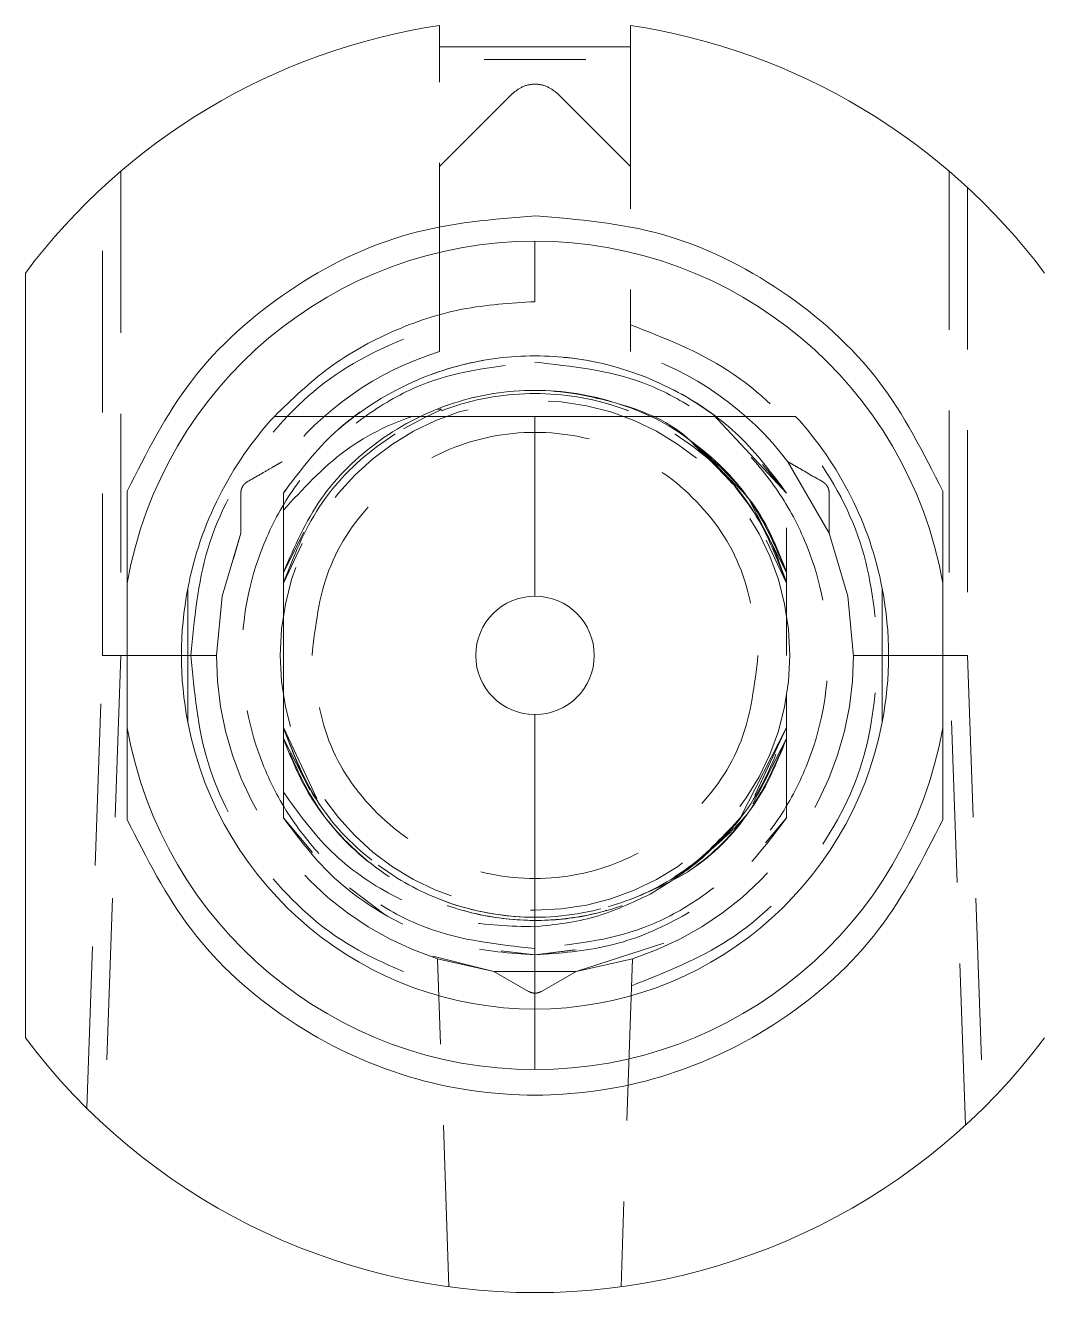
# Model space of a CAD drawing. Header units: millimetres. Extents: x 5 to 589, y 5 to 415.
# Drawn here: x 468.66 to 476.66, y 184.38 to 194.32 of the extents above; entities that cross this region are included whole.
import ezdxf

# ---------------------------------------------------------------- set-up
doc = ezdxf.new("R2010")
doc.units = ezdxf.units.MM
doc.linetypes.add('HIDDEN', pattern=[1.905, 1.27, -0.635])

msp = doc.modelspace()

# ---------------------------------------------------------------- linework, layer by layer
at = {"color": 7, "linetype": 'Continuous', "lineweight": 15}
for p, q in [((471.9069, 194.3223), (471.9069, 194.1539)), ((473.4069, 194.3223), (473.4069, 194.1539)), ((473.4069, 194.1539), (471.9069, 194.1539)), ((472.6569, 192.6289), (472.6569, 192.1539)), ((468.6569, 192.3789), (468.6569, 186.3789)), ((472.6569, 189.8437), (472.6569, 191.2539)), ((472.6569, 186.6039), (472.6569, 188.9141)), ((472.6569, 186.6039), (472.6569, 186.1289))]:
    msp.add_line(p, q, dxfattribs=at)
at = {"color": 7, "linetype": 'HIDDEN', "lineweight": 0}
for p, q in [((471.9069, 191.9726), (471.9069, 194.1539)), ((473.4069, 194.1539), (473.4069, 191.9726)), ((471.9069, 193.2137), (472.4801, 193.787)), ((472.8337, 193.787), (473.4069, 193.2137)), ((469.4069, 193.1786), (469.4069, 190.0292)), ((475.9069, 190.0292), (475.9069, 193.1786)), ((469.2626, 189.3789), (469.2626, 193.0502)), ((476.0513, 193.0502), (476.0513, 189.3789)), ((474.0546, 191.2681), (474.6319, 190.6524)), ((474.6319, 190.6524), (474.4431, 190.8777)), ((474.6424, 190.898), (474.9153, 190.7405)), ((474.9653, 190.3388), (474.6424, 190.898)), ((470.3486, 190.3388), (470.3486, 190.6539)), ((470.6819, 190.6524), (470.6819, 189.6941)), ((474.3379, 190.6015), (474.6319, 190.0298)), ((474.338, 190.6015), (474.6319, 190.0298)), ((470.3486, 190.3388), (470.2905, 190.1366)), ((470.6819, 190.3798), (470.6819, 190.0298)), ((470.6819, 190.0298), (470.6819, 190.3798)), ((470.8438, 190.3446), (470.6819, 190.0298)), ((474.6319, 190.3798), (474.6319, 190.0298)), ((470.6819, 189.9449), (470.8295, 190.2578)), ((470.8295, 190.2578), (470.6819, 189.9449)), ((474.4721, 190.2839), (474.6319, 189.9449)), ((474.6319, 189.9449), (474.4721, 190.2839)), ((474.6319, 190.0298), (474.508, 190.2709)), ((474.6319, 189.6941), (474.6319, 189.9449)), ((470.6819, 189.6941), (470.6819, 189.0637)), ((474.6319, 189.4605), (474.6319, 189.6941)), ((474.6319, 189.3789), (474.6319, 189.647)), ((469.1384, 185.8264), (469.2625, 189.3789)), ((469.4069, 189.3789), (469.2626, 189.3789)), ((469.4069, 189.3789), (469.2782, 185.6932)), ((469.4069, 189.3789), (469.9569, 189.3789)), ((470.1569, 189.3789), (469.9569, 189.3789)), ((475.3569, 189.3789), (475.1569, 189.3789)), ((475.3569, 189.3789), (475.9069, 189.3789)), ((476.0356, 185.6932), (475.9069, 189.3789)), ((475.9069, 189.3789), (476.0513, 189.3789)), ((476.0513, 189.3789), (476.1754, 185.8264)), ((470.6819, 189.0637), (470.6819, 188.3063)), ((474.6319, 188.8129), (474.6319, 189.0637)), ((475.3819, 188.8545), (475.3819, 188.8545)), ((470.6819, 188.728), (470.6819, 188.1054)), ((470.6819, 188.3063), (470.6819, 188.728)), ((470.6819, 188.728), (470.8894, 188.3245)), ((470.9444, 188.2564), (470.682, 188.8129)), ((470.682, 188.8129), (470.9444, 188.2564)), ((470.9444, 188.2564), (470.682, 188.8129)), ((470.682, 188.8129), (470.9444, 188.2564)), ((474.6319, 188.8129), (474.2707, 188.1074)), ((474.6319, 188.728), (474.3676, 188.214)), ((474.3676, 188.214), (474.6319, 188.728)), ((474.6319, 188.728), (474.3676, 188.214)), ((474.6319, 188.8129), (474.381, 188.2808)), ((474.381, 188.2808), (474.6319, 188.8129)), ((474.6319, 188.8129), (474.381, 188.2808)), ((474.381, 188.2808), (474.6319, 188.8129)), ((474.4021, 188.281), (474.6319, 188.728)), ((474.6319, 188.8129), (474.4104, 188.343)), ((474.4104, 188.3431), (474.6319, 188.8129)), ((474.6319, 188.1054), (474.6319, 188.728)), ((474.6319, 188.378), (474.6319, 188.1054)), ((470.6819, 188.1054), (470.9111, 187.8319)), ((474.4665, 187.9079), (474.6319, 188.1054)), ((474.5152, 187.966), (474.6319, 188.1054)), ((471.2003, 187.5544), (471.4819, 187.3437)), ((472.392, 187.0621), (472.6569, 187.0289)), ((472.6569, 187.0289), (472.9806, 187.0695)), ((472.6569, 187.0289), (472.9672, 187.0678)), ((472.9798, 186.8998), (473.6679, 187.12)), ((471.8561, 187.0189), (472.3341, 186.8998)), ((471.9819, 184.4247), (471.892, 186.9988)), ((472.3341, 186.8998), (471.892, 186.9988)), ((473.4218, 186.9988), (472.9798, 186.8998)), ((473.4218, 186.9988), (473.3319, 184.4247)), ((472.6069, 186.7423), (472.3341, 186.8998)), ((472.3341, 186.8998), (472.9798, 186.8998)), ((472.9798, 186.8998), (472.7069, 186.7423))]:
    msp.add_line(p, q, dxfattribs=at)
at = {"color": 7, "linetype": 'HIDDEN', "lineweight": 0, "flags": 128}
for points in [[(471.8808, 191.3081), (471.9094, 191.3119), (471.9184, 191.312), (471.9197, 191.3117), (471.9205, 191.3114), (471.9207, 191.3112), (471.9207, 191.3112), (471.9207, 191.3111), (471.9208, 191.3111), (471.9208, 191.3111), (471.9208, 191.3111), (471.9208, 191.3111), (471.9208, 191.3112), (471.9207, 191.3114), (471.9207, 191.3115), (471.9207, 191.3115), (471.9207, 191.3115), (471.9207, 191.3115), (471.9207, 191.3115), (471.9207, 191.3114), (471.9208, 191.3112), (471.9208, 191.311), (471.9209, 191.3109), (471.9209, 191.3109), (471.9209, 191.3108), (471.9209, 191.3108), (471.9209, 191.3108), (471.9209, 191.3108), (471.9209, 191.3105), (471.9208, 191.3101), (471.9205, 191.3094), (471.9175, 191.3068), (471.788, 191.2426), (471.625, 191.1554)], [(470.6819, 190.6524), (470.6819, 190.6524)], [(470.6819, 190.6524), (470.6819, 190.6524)], [(470.6819, 190.6524), (470.6819, 190.6524)], [(470.6819, 190.6524), (470.6819, 190.6524)], [(470.6819, 190.6524), (470.6819, 190.6524)], [(470.6819, 190.6524), (470.6819, 190.6524)], [(470.6819, 190.6524), (470.6819, 190.6524)], [(470.6819, 190.6524), (470.6819, 190.6524)], [(474.6319, 190.6524), (474.6319, 190.6524)], [(470.1569, 189.3789), (470.2007, 189.8445), (470.3486, 190.3388)], [(474.9653, 190.3388), (475.1132, 189.8445), (475.1569, 189.3704)], [(474.6319, 189.9449), (474.6319, 189.9449)], [(474.6319, 189.9449), (474.6319, 189.9449)], [(474.6319, 189.9449), (474.6319, 189.9449)], [(474.6319, 189.9449), (474.6319, 189.9449)], [(474.6319, 189.9449), (474.6319, 189.9449)], [(470.6819, 189.6941), (470.6819, 189.6941)], [(470.6819, 189.0637), (470.6819, 189.0637)], [(474.6319, 188.8129), (474.6319, 188.8129)], [(474.6319, 188.8129), (474.6319, 188.8129)], [(474.6319, 188.8129), (474.6319, 188.8129)], [(474.6319, 188.8129), (474.6319, 188.8129)], [(474.6319, 188.8129), (474.6319, 188.8129)], [(474.6319, 188.8129), (474.6319, 188.8129)], [(474.6319, 188.8129), (474.6319, 188.8129)], [(474.6319, 188.8129), (474.6319, 188.8129)], [(470.8777, 188.3517), (470.8777, 188.3517)], [(470.6819, 188.1054), (470.6819, 188.1054)], [(470.6819, 188.1054), (470.6819, 188.1054)], [(470.6819, 188.1054), (470.6819, 188.1054)], [(470.6819, 188.1054), (470.6819, 188.1054)], [(470.6819, 188.1054), (470.6819, 188.1054)], [(470.6819, 188.1054), (470.6819, 188.1054)], [(470.6819, 188.1054), (470.6819, 188.1054)], [(474.6319, 188.1054), (474.6319, 188.1054)], [(471.6297, 187.5997), (471.6297, 187.5997)]]:
    msp.add_lwpolyline(points, dxfattribs=at)
at = {"color": 7, "linetype": 'HIDDEN', "lineweight": 0}
msp.add_circle((472.6569, 189.3789), 2, dxfattribs=at)
at = {"color": 7, "linetype": 'Continuous', "lineweight": 15}
for radius, start, end in [(5, 98.62693, 143.1301), (5, 36.8699, 81.37307), (3.25, 90, 169.93673), (3.25, 10.06327, 90), (2.775, 137.49336, 169.10705), (2.775, 10.89324, 42.50663), (2.775, 169.10668, 190.89376), (0.4648, 90, 270), (0.4648, 270, 90), (2.775, 349.10676, 10.89295), (2.775, 190.89295, 270), (2.775, 270, 349.10705), (3.25, 190.06327, 270), (3.25, 270, 349.93673), (5, 216.8699, 323.1301)]:
    msp.add_arc((472.6569, 189.3789), radius, start, end, dxfattribs=at)
at = {"color": 7, "linetype": 'HIDDEN', "lineweight": 0}
for radius, start, end in [(2.5, 107.4576, 142.57976), (2.35, 53.50581, 147.18508), (2.5, 37.42024, 72.5424), (2.5, 180, 252.18431), (2.5, 287.81569, 0)]:
    msp.add_arc((472.6569, 189.3789), radius, start, end, dxfattribs=at)
for points, knots in [([(472.2569, 194.0539), (472.2629, 194.0539), (472.275, 194.0539), (472.3675, 194.0539), (472.4997, 194.0539), (472.6569, 194.0539), (472.8142, 194.0539), (472.9464, 194.0539), (473.0389, 194.0539), (473.0509, 194.0539), (473.0569, 194.0539)], [0, 0, 0, 0, 0.124999, 0.249999, 0.375001, 0.499994, 0.624999, 0.750001, 0.875001, 1, 1, 1, 1]), ([(472.4801, 193.787), (472.506, 193.8075), (472.5576, 193.8485), (472.6569, 193.866), (472.7562, 193.8485), (472.8079, 193.8075), (472.8337, 193.787)], [0, 0, 0, 0, 0.249998, 0.499981, 0.750002, 1, 1, 1, 1]), ([(469.9569, 189.3789), (469.9827, 189.6615), (470.0357, 190.242), (470.4634, 191.028), (471.0997, 191.6572), (471.6426, 191.8694), (471.9069, 191.9726)], [0, 0, 0, 0, 0.243393, 0.499999, 0.756606, 1, 1, 1, 1]), ([(471.9069, 191.9726), (471.9069, 191.9448), (471.9069, 191.8896), (471.9069, 191.8214), (471.9069, 191.7724), (471.9069, 191.7666), (471.9069, 191.7637)], [0, 0, 0, 0, 0.2586123, 0.5136189, 0.7560909, 1, 1, 1, 1]), ([(473.4069, 191.9726), (473.6712, 191.8694), (474.2142, 191.6572), (474.8504, 191.028), (475.2782, 190.242), (475.3311, 189.6615), (475.3569, 189.3789)], [0, 0, 0, 0, 0.2433944, 0.500001, 0.7566079, 1, 1, 1, 1]), ([(473.4069, 191.9726), (473.4069, 191.9449), (473.4069, 191.8898), (473.4069, 191.8216), (473.4069, 191.7724), (473.4069, 191.7666), (473.4069, 191.7637)], [0, 0, 0, 0, 0.258107, 0.512596, 0.755593, 1, 1, 1, 1]), ([(474.6319, 190.6524), (474.5141, 190.809), (474.2785, 191.1222), (473.7918, 191.4629), (473.2436, 191.6802), (472.6569, 191.7533), (472.0702, 191.6802), (471.522, 191.4629), (471.0354, 191.1222), (470.7997, 190.809), (470.6819, 190.6524)], [0, 0, 0, 0, 0.125, 0.249998, 0.374998, 0.5, 0.624999, 0.749999, 0.875, 1, 1, 1, 1]), ([(472.6569, 187.0789), (472.3677, 187.1098), (471.9212, 187.1575), (471.3851, 187.4438), (471.0196, 187.741), (470.7204, 188.107), (470.4431, 188.643), (470.3011, 189.3789), (470.4431, 190.1146), (470.7204, 190.6506), (471.0194, 191.0166), (471.3849, 191.3139), (471.9211, 191.6003), (472.3677, 191.648), (472.6569, 191.6789)], [0, 0, 0, 0, 0.119721, 0.184823, 0.25, 0.315102, 0.380279, 0.5, 0.619722, 0.684824, 0.75, 0.815103, 0.88028, 1, 1, 1, 1]), ([(472.6569, 191.6789), (472.9461, 191.648), (473.3926, 191.6003), (473.9288, 191.314), (474.2942, 191.0168), (474.5934, 190.6508), (474.8707, 190.1148), (475.0127, 189.3789), (474.8708, 188.6431), (474.5935, 188.1071), (474.2945, 187.7412), (473.9289, 187.4439), (473.3928, 187.1575), (472.9461, 187.1098), (472.6569, 187.0789)], [0, 0, 0, 0, 0.119722, 0.1848244, 0.2500007, 0.315103, 0.3802791, 0.5000001, 0.619721, 0.6848235, 0.7499991, 0.8151018, 0.8802779, 1, 1, 1, 1]), ([(473.8951, 191.0445), (473.8886, 191.051), (473.7297, 191.2108), (473.2982, 191.3791), (472.6597, 191.4955), (472.0045, 191.3893), (471.4206, 191.091), (470.942, 190.6295), (470.7686, 190.2297), (470.6819, 190.0298)], [0, 0, 0, 0, 0.006977, 0.172479, 0.337982, 0.503489, 0.668991, 0.834497, 1, 1, 1, 1]), ([(470.6819, 190.0298), (470.7686, 190.2297), (470.942, 190.6296), (471.4205, 191.0909), (472.0049, 191.3898), (472.6583, 191.4938), (473.3035, 191.3854), (473.8164, 191.152), (474.0405, 190.9074), (474.1178, 190.823)], [0, 0, 0, 0, 0.153218, 0.306435, 0.459656, 0.612871, 0.76609, 0.919308, 1, 1, 1, 1]), ([(474.1869, 190.7543), (474.0882, 190.8636), (473.8438, 191.1344), (473.3044, 191.3866), (472.658, 191.4935), (472.005, 191.3899), (471.4205, 191.0909), (470.9421, 190.6296), (470.7686, 190.2297), (470.6819, 190.0298)], [0, 0, 0, 0, 0.101377, 0.251149, 0.40092, 0.550688, 0.700459, 0.85023, 1, 1, 1, 1]), ([(470.6819, 190.0298), (470.7687, 190.2297), (470.9421, 190.6296), (471.4205, 191.0908), (472.005, 191.3898), (472.658, 191.4934), (473.3045, 191.3867), (473.8478, 191.1318), (474.0951, 190.8573), (474.1968, 190.7444)], [0, 0, 0, 0, 0.149286, 0.298575, 0.447861, 0.597147, 0.746437, 0.895723, 1, 1, 1, 1]), ([(470.6819, 190.0298), (470.7687, 190.2297), (470.9421, 190.6296), (471.4205, 191.0908), (472.005, 191.3898), (472.658, 191.4934), (473.3044, 191.3866), (473.8446, 191.1338), (474.0896, 190.8622), (474.1889, 190.7522)], [0, 0, 0, 0, 0.149669, 0.299337, 0.449008, 0.598677, 0.748348, 0.898016, 1, 1, 1, 1]), ([(474.6319, 190.0298), (474.5452, 190.2297), (474.3718, 190.6296), (473.8934, 191.0908), (473.3086, 191.3901), (472.6569, 191.4925), (472.0053, 191.3901), (471.4204, 191.0908), (470.9421, 190.6296), (470.7687, 190.2297), (470.6819, 190.0298)], [0, 0, 0, 0, 0.125, 0.250001, 0.375, 0.499999, 0.625001, 0.749999, 0.875, 1, 1, 1, 1]), ([(470.6819, 189.9449), (470.7628, 190.1517), (470.9247, 190.5654), (471.4012, 191.0476), (471.9929, 191.3615), (472.6569, 191.4693), (473.321, 191.3616), (473.9127, 191.0476), (474.3892, 190.5654), (474.551, 190.1517), (474.6319, 189.9449)], [0, 0, 0, 0, 0.1250004, 0.2499997, 0.3749994, 0.4999991, 0.6250013, 0.7499991, 0.8750008, 1, 1, 1, 1]), ([(474.6319, 189.9449), (474.551, 190.1517), (474.3892, 190.5654), (473.9127, 191.0476), (473.321, 191.3616), (472.6569, 191.4693), (471.9929, 191.3615), (471.4012, 191.0476), (470.9247, 190.5654), (470.7628, 190.1517), (470.6819, 189.9449)], [0, 0, 0, 0, 0.124999, 0.250001, 0.374999, 0.500001, 0.625001, 0.75, 0.875, 1, 1, 1, 1]), ([(470.682, 189.9449), (470.7629, 190.1517), (470.9247, 190.5654), (471.4012, 191.0476), (471.9929, 191.3615), (472.6569, 191.4693), (473.3209, 191.3615), (473.9127, 191.0476), (474.3891, 190.5654), (474.551, 190.1517), (474.6319, 189.9449)], [0, 0, 0, 0, 0.1249998, 0.2500003, 0.3749994, 0.4999983, 0.6249999, 0.7499991, 0.874999, 1, 1, 1, 1]), ([(474.6319, 189.9449), (474.551, 190.1517), (474.3891, 190.5654), (473.9127, 191.0476), (473.3209, 191.3615), (472.6569, 191.4693), (471.9929, 191.3615), (471.4012, 191.0476), (470.9247, 190.5654), (470.7629, 190.1517), (470.682, 189.9449)], [0, 0, 0, 0, 0.125001, 0.250001, 0.375, 0.500002, 0.625001, 0.75, 0.875, 1, 1, 1, 1]), ([(470.682, 189.9449), (470.7629, 190.1517), (470.9247, 190.5654), (471.4012, 191.0476), (471.9929, 191.3615), (472.6569, 191.4693), (473.3209, 191.3615), (473.9127, 191.0476), (474.3891, 190.5654), (474.551, 190.1517), (474.6319, 189.9449)], [0, 0, 0, 0, 0.125001, 0.25, 0.375, 0.499999, 0.625, 0.75, 0.874999, 1, 1, 1, 1]), ([(474.6319, 189.9449), (474.551, 190.1517), (474.3891, 190.5654), (473.9127, 191.0476), (473.3209, 191.3615), (472.6569, 191.4693), (471.9929, 191.3615), (471.4012, 191.0476), (470.9247, 190.5654), (470.7629, 190.1517), (470.682, 189.9449)], [0, 0, 0, 0, 0.125001, 0.25, 0.375, 0.500001, 0.625, 0.75, 0.874999, 1, 1, 1, 1]), ([(470.6819, 190.5179), (470.8346, 190.6847), (471.1402, 191.0185), (471.5925, 191.2326), (471.8452, 191.2988), (471.8808, 191.3081)], [0, 0, 0, 0, 0.461834, 0.924147, 1, 1, 1, 1]), ([(470.9069, 189.3789), (470.9332, 189.6079), (470.9859, 190.066), (471.3905, 190.6486), (471.969, 191.0378), (472.6569, 191.1745), (473.3449, 191.0378), (473.9233, 190.6485), (474.328, 190.066), (474.3806, 189.6079), (474.4069, 189.3789)], [0, 0, 0, 0, 0.125, 0.249999, 0.375, 0.499999, 0.625, 0.749999, 0.875, 1, 1, 1, 1]), ([(474.2188, 190.7136), (474.1323, 190.8057), (474.0306, 190.9139), (473.917, 191.018), (473.8974, 191.0399), (473.8936, 191.0468), (473.8932, 191.0492), (473.8934, 191.0501), (473.8936, 191.0505), (473.8937, 191.0506)], [0, 0, 0, 0, 0.805362, 0.945978, 0.982692, 0.993236, 0.996929, 0.998514, 1, 1, 1, 1]), ([(473.8937, 191.0506), (474.0563, 190.9091), (474.3815, 190.6261), (474.5485, 190.2286), (474.6319, 190.0298)], [0, 0, 0, 0, 0.499999, 1, 1, 1, 1]), ([(470.6714, 190.898), (470.6704, 190.8975), (470.6683, 190.8962), (470.6469, 190.8839), (470.5947, 190.8537), (470.5076, 190.8035), (470.4368, 190.7626), (470.3986, 190.7405)], [0, 0, 0, 0, 0.074116, 0.1549255, 0.3599082, 0.6537069, 1, 1, 1, 1]), ([(474.1178, 190.823), (474.1945, 190.7538), (474.4331, 190.5387), (474.5515, 190.2356), (474.6319, 190.0298)], [0, 0, 0, 0, 0.321276, 1, 1, 1, 1]), ([(474.9153, 190.7405), (474.8442, 190.7815), (474.7504, 190.8357), (474.6669, 190.8839), (474.6455, 190.8963), (474.6434, 190.8975), (474.6424, 190.898)], [0, 0, 0, 0, 0.6387149, 0.8437532, 0.9250037, 1, 1, 1, 1]), ([(470.3486, 190.6539), (470.3492, 190.6626), (470.3505, 190.68), (470.3611, 190.7044), (470.3769, 190.7258), (470.3913, 190.7356), (470.3986, 190.7405)], [0, 0, 0, 0, 0.250804, 0.500034, 0.749181, 1, 1, 1, 1]), ([(470.3986, 190.7405), (470.3921, 190.7364), (470.3832, 190.7308), (470.371, 190.7174), (470.3657, 190.71), (470.3622, 190.7045), (470.359, 190.6986), (470.3551, 190.6901), (470.3493, 190.6723), (470.3489, 190.6617), (470.3486, 190.6539)], [0, 0, 0, 0, 0.3001256, 0.4066805, 0.4525858, 0.4958806, 0.5401064, 0.5867307, 0.6945291, 1, 1, 1, 1]), ([(474.9153, 190.7405), (474.9225, 190.7356), (474.9369, 190.7258), (474.9528, 190.7044), (474.9633, 190.68), (474.9646, 190.6626), (474.9653, 190.6539)], [0, 0, 0, 0, 0.250828, 0.499984, 0.749168, 1, 1, 1, 1]), ([(474.9653, 190.6539), (474.965, 190.6616), (474.9646, 190.672), (474.959, 190.6893), (474.9553, 190.6976), (474.9522, 190.7034), (474.9488, 190.7091), (474.9434, 190.7167), (474.9309, 190.7307), (474.9219, 190.7363), (474.9153, 190.7405)], [0, 0, 0, 0, 0.300151, 0.406683, 0.452609, 0.495908, 0.540115, 0.586726, 0.694554, 1, 1, 1, 1]), ([(470.3486, 190.6539), (470.3486, 190.5719), (470.3486, 190.4635), (470.3486, 190.367), (470.3486, 190.3424), (470.3486, 190.34), (470.3486, 190.3388)], [0, 0, 0, 0, 0.63868, 0.84374, 0.924997, 1, 1, 1, 1]), ([(474.6319, 189.9449), (474.5837, 190.0841), (474.4873, 190.3625), (474.3083, 190.5966), (474.2188, 190.7136)], [0, 0, 0, 0, 0.499997, 1, 1, 1, 1]), ([(474.6319, 189.9449), (474.5837, 190.0841), (474.4873, 190.3625), (474.3083, 190.5966), (474.2188, 190.7136)], [0, 0, 0, 0, 0.499996, 1, 1, 1, 1]), ([(474.9653, 190.6539), (474.9653, 190.5719), (474.9653, 190.4635), (474.9653, 190.367), (474.9653, 190.3424), (474.9653, 190.34), (474.9653, 190.3388)], [0, 0, 0, 0, 0.638716, 0.843746, 0.925, 1, 1, 1, 1]), ([(470.6819, 190.0298), (470.6819, 190.0082), (470.6819, 189.9801), (470.6819, 189.9529), (470.6819, 189.946), (470.6819, 189.9452), (470.6819, 189.9449)], [0, 0, 0, 0, 0.659316, 0.855272, 0.930515, 1, 1, 1, 1]), ([(470.6819, 189.9449), (470.6819, 189.9452), (470.6819, 189.946), (470.6819, 189.9528), (470.6819, 189.9795), (470.6819, 190.008), (470.6819, 190.0298)], [0, 0, 0, 0, 0.068838, 0.145316, 0.344692, 1, 1, 1, 1]), ([(470.6819, 190.0298), (470.6819, 190.0081), (470.6819, 189.9801), (470.6819, 189.9528), (470.6819, 189.946), (470.6819, 189.9452), (470.6819, 189.9449)], [0, 0, 0, 0, 0.65957, 0.855371, 0.930532, 1, 1, 1, 1]), ([(474.6319, 189.9449), (474.6319, 189.9453), (474.6319, 189.946), (474.6319, 189.9529), (474.6319, 189.9795), (474.6319, 190.008), (474.6319, 190.0298)], [0, 0, 0, 0, 0.0689, 0.145453, 0.344948, 1, 1, 1, 1]), ([(474.6319, 190.0298), (474.6319, 190.0082), (474.6319, 189.9801), (474.6319, 189.9529), (474.6319, 189.946), (474.6319, 189.9452), (474.6319, 189.9449)], [0, 0, 0, 0, 0.659465, 0.855344, 0.930515, 1, 1, 1, 1]), ([(469.9569, 189.3789), (469.9826, 189.0969), (470.0353, 188.5177), (470.4612, 187.7331), (471.0948, 187.1042), (471.636, 186.8911), (471.8994, 186.7873)], [0, 0, 0, 0, 0.243423, 0.500001, 0.756578, 1, 1, 1, 1]), ([(474.4069, 189.3789), (474.3806, 189.1499), (474.328, 188.6918), (473.9233, 188.1092), (473.3449, 187.72), (472.6569, 187.5833), (471.969, 187.72), (471.3905, 188.1092), (470.9859, 188.6918), (470.9332, 189.1499), (470.9069, 189.3789)], [0, 0, 0, 0, 0.125, 0.250001, 0.375, 0.500001, 0.625, 0.750001, 0.875, 1, 1, 1, 1]), ([(473.4144, 186.7873), (473.6779, 186.8911), (474.219, 187.1042), (474.8526, 187.7331), (475.2785, 188.5177), (475.3312, 189.0969), (475.3569, 189.3789)], [0, 0, 0, 0, 0.243423, 0.499999, 0.756578, 1, 1, 1, 1]), ([(470.6819, 188.8129), (470.6819, 188.8125), (470.6819, 188.8118), (470.6819, 188.8049), (470.6819, 188.7783), (470.6819, 188.7498), (470.6819, 188.728)], [0, 0, 0, 0, 0.068861, 0.145378, 0.34482, 1, 1, 1, 1]), ([(470.6819, 188.8129), (470.6819, 188.8125), (470.6819, 188.8118), (470.6819, 188.8049), (470.6819, 188.7783), (470.6819, 188.7498), (470.6819, 188.728)], [0, 0, 0, 0, 0.068952, 0.145579, 0.345128, 1, 1, 1, 1]), ([(470.6819, 188.728), (470.6819, 188.7496), (470.6819, 188.7777), (470.6819, 188.8049), (470.6819, 188.8118), (470.6819, 188.8126), (470.6819, 188.8129)], [0, 0, 0, 0, 0.659588, 0.855428, 0.930563, 1, 1, 1, 1]), ([(474.2707, 188.1074), (474.1426, 187.9691), (473.8865, 187.6924), (473.378, 187.4291), (472.8241, 187.3048), (472.2556, 187.3376), (471.717, 187.5225), (471.2514, 187.8472), (470.8804, 188.2834), (470.7481, 188.6364), (470.6819, 188.8129)], [0, 0, 0, 0, 0.124999, 0.250001, 0.375, 0.500001, 0.624999, 0.750001, 0.875001, 1, 1, 1, 1]), ([(470.6819, 188.8129), (470.7629, 188.6061), (470.9247, 188.1924), (471.4012, 187.7102), (471.9929, 187.3962), (472.6569, 187.2885), (473.321, 187.3962), (473.9127, 187.7102), (474.3892, 188.1924), (474.551, 188.6061), (474.6319, 188.8129)], [0, 0, 0, 0, 0.1249992, 0.250001, 0.3749993, 0.4999985, 0.625, 0.7500003, 0.8749997, 1, 1, 1, 1]), ([(470.6819, 188.728), (470.7367, 188.5907), (470.8464, 188.3162), (471.1163, 187.9603), (471.4495, 187.6662), (471.8387, 187.4501), (472.2646, 187.3204), (472.7076, 187.2853), (473.1511, 187.3385), (473.4247, 187.4505), (473.5615, 187.5064)], [0, 0, 0, 0, 0.125001, 0.25, 0.375, 0.499999, 0.625003, 0.750002, 0.875, 1, 1, 1, 1]), ([(474.6319, 188.728), (474.5452, 188.5281), (474.3718, 188.1282), (473.8934, 187.667), (473.3086, 187.3677), (472.6569, 187.2652), (472.0053, 187.3677), (471.4204, 187.667), (470.9421, 188.1282), (470.7686, 188.528), (470.6819, 188.728)], [0, 0, 0, 0, 0.124999, 0.25, 0.374999, 0.499998, 0.625001, 0.749999, 0.875001, 1, 1, 1, 1]), ([(473.4855, 187.496), (473.6194, 187.5554), (473.9516, 187.7029), (474.3699, 188.1323), (474.5446, 188.5294), (474.6319, 188.728)], [0, 0, 0, 0, 0.252266, 0.626132, 1, 1, 1, 1]), ([(474.6319, 188.728), (474.5492, 188.524), (474.4095, 188.1794), (474.1319, 187.9357), (474.0187, 187.8363)], [0, 0, 0, 0, 0.592113, 1, 1, 1, 1]), ([(474.6319, 188.8129), (474.6319, 188.8125), (474.6319, 188.8118), (474.6319, 188.8049), (474.6319, 188.7783), (474.6319, 188.7498), (474.6319, 188.728)], [0, 0, 0, 0, 0.068868, 0.145414, 0.344908, 1, 1, 1, 1]), ([(474.6319, 188.728), (474.6319, 188.7496), (474.6319, 188.7777), (474.6319, 188.8049), (474.6319, 188.8118), (474.6319, 188.8126), (474.6319, 188.8129)], [0, 0, 0, 0, 0.659362, 0.85528, 0.930492, 1, 1, 1, 1]), ([(474.6319, 188.8129), (474.6319, 188.8125), (474.6319, 188.8117), (474.6319, 188.8049), (474.6319, 188.7783), (474.6319, 188.7498), (474.6319, 188.728)], [0, 0, 0, 0, 0.068944, 0.145586, 0.345161, 1, 1, 1, 1]), ([(470.6819, 188.3063), (470.7991, 188.1434), (471.0319, 187.8197), (471.5249, 187.4789), (472.0764, 187.2651), (472.4643, 187.2549), (472.6569, 187.2498)], [0, 0, 0, 0, 0.255054, 0.506741, 0.755059, 1, 1, 1, 1]), ([(470.6819, 188.1054), (470.7997, 187.9486), (471.0354, 187.6352), (471.522, 187.2967), (472.0702, 187.0711), (472.4613, 187.043), (472.6569, 187.0289)], [0, 0, 0, 0, 0.250001, 0.500003, 0.750002, 1, 1, 1, 1]), ([(470.6819, 188.1054), (470.7997, 187.9486), (471.0354, 187.6352), (471.522, 187.2967), (472.0702, 187.0711), (472.4613, 187.043), (472.6569, 187.0289)], [0, 0, 0, 0, 0.250001, 0.500003, 0.750002, 1, 1, 1, 1]), ([(472.6569, 187.0289), (472.8525, 187.043), (473.2436, 187.0711), (473.7918, 187.2967), (474.2785, 187.6352), (474.5141, 187.9486), (474.6319, 188.1054)], [0, 0, 0, 0, 0.250004, 0.500003, 0.75, 1, 1, 1, 1]), ([(472.6569, 187.0289), (472.8525, 187.043), (473.2436, 187.0711), (473.7918, 187.2967), (474.2785, 187.6352), (474.5141, 187.9486), (474.6319, 188.1054)], [0, 0, 0, 0, 0.250004, 0.500003, 0.75, 1, 1, 1, 1]), ([(473.5615, 187.5064), (473.6956, 187.589), (473.9625, 187.7533), (474.1683, 187.9897), (474.2707, 188.1074)], [0, 0, 0, 0, 0.502466, 1, 1, 1, 1]), ([(473.5615, 187.5064), (473.4189, 187.4384), (473.132, 187.3015), (472.8159, 187.2671), (472.6569, 187.2498)], [0, 0, 0, 0, 0.497054, 1, 1, 1, 1]), ([(472.7069, 186.7423), (472.699, 186.7385), (472.6832, 186.7309), (472.6569, 186.7279), (472.6306, 186.7309), (472.6148, 186.7385), (472.6069, 186.7423)], [0, 0, 0, 0, 0.250054, 0.500071, 0.749946, 1, 1, 1, 1])]:
    msp.add_open_spline(points, degree=3, knots=knots, dxfattribs=at)
at = {"color": 7, "linetype": 'Continuous', "lineweight": 15}
for points, knots in [([(469.4569, 190.6683), (469.6081, 190.968), (469.9174, 191.5812), (470.7024, 192.2792), (471.644, 192.7447), (472.3284, 192.8013), (472.663, 192.8289)], [0, 0, 0, 0, 0.244391, 0.499999, 0.755608, 1, 1, 1, 1]), ([(472.663, 192.8289), (472.9965, 192.8003), (473.6787, 192.7417), (474.6164, 192.2755), (475.398, 191.5786), (475.7062, 190.9672), (475.8569, 190.6683)], [0, 0, 0, 0, 0.244423, 0.5, 0.755575, 1, 1, 1, 1]), ([(472.6569, 192.1539), (472.4651, 192.1425), (472.0816, 192.1196), (471.5325, 191.9348), (471.0252, 191.6549), (470.7492, 191.3876), (470.6112, 191.2539)], [0, 0, 0, 0, 0.249998, 0.5, 0.750002, 1, 1, 1, 1]), ([(472.6569, 191.2539), (472.462, 191.2539), (471.9576, 191.2539), (471.2758, 191.2539), (470.8268, 191.2539), (470.6112, 191.2539)], [0, 0, 0, 0, 0.246521, 0.63814, 1, 1, 1, 1]), ([(474.7027, 191.2539), (474.2651, 191.2539), (473.6621, 191.2539), (472.8733, 191.2539), (472.6569, 191.2539)], [0, 0, 0, 0, 0.725753, 1, 1, 1, 1]), ([(469.4569, 190.6683), (469.4569, 190.5338), (469.4569, 190.36), (469.4569, 190.1657), (469.4569, 190.0851), (469.4569, 190.0311), (469.4569, 189.9915), (469.4569, 189.9653), (469.4569, 189.9513), (469.4569, 189.9472), (469.4569, 189.9469), (469.4569, 189.9468)], [0, 0, 0, 0, 0.52193, 0.674704, 0.779639, 0.851731, 0.901666, 0.954564, 0.975881, 0.993095, 1, 1, 1, 1]), ([(475.8569, 190.6683), (475.8569, 190.5338), (475.8569, 190.36), (475.8569, 190.1657), (475.8569, 190.0851), (475.8569, 190.0311), (475.8569, 189.9915), (475.8569, 189.9653), (475.8569, 189.9513), (475.8569, 189.9472), (475.8569, 189.9469), (475.8569, 189.9468)], [0, 0, 0, 0, 0.52193, 0.674704, 0.779639, 0.851731, 0.901666, 0.954564, 0.975881, 0.993095, 1, 1, 1, 1]), ([(469.4569, 189.9468), (469.4569, 189.7708), (469.4569, 189.4184), (469.4569, 189.0253), (469.4569, 188.8329), (469.4569, 188.811)], [0, 0, 0, 0, 0.469102, 0.939615, 1, 1, 1, 1]), ([(475.8569, 189.9468), (475.8569, 189.7708), (475.8569, 189.4184), (475.8569, 189.0253), (475.8569, 188.8329), (475.8569, 188.811)], [0, 0, 0, 0, 0.469102, 0.939615, 1, 1, 1, 1]), ([(469.9319, 189.9033), (469.9319, 189.6132), (469.9319, 189.2601), (469.9319, 188.9159), (469.9319, 188.8545)], [0, 0, 0, 0, 0.821496, 1, 1, 1, 1]), ([(475.3819, 188.8545), (475.3819, 189.1446), (475.3819, 189.4977), (475.3819, 189.8419), (475.3819, 189.9033)], [0, 0, 0, 0, 0.821487, 1, 1, 1, 1]), ([(469.4569, 188.811), (469.4569, 188.8105), (469.4569, 188.8093), (469.4569, 188.7976), (469.4569, 188.7541), (469.4569, 188.5576), (469.4569, 188.3237), (469.4569, 188.1275), (469.4569, 188.0895)], [0, 0, 0, 0, 0.01693, 0.039302, 0.081695, 0.236196, 0.85216, 1, 1, 1, 1]), ([(475.8569, 188.811), (475.8569, 188.8105), (475.8569, 188.8093), (475.8569, 188.7976), (475.8569, 188.7541), (475.8569, 188.5576), (475.8569, 188.3237), (475.8569, 188.1275), (475.8569, 188.0895)], [0, 0, 0, 0, 0.01693, 0.039302, 0.081695, 0.236196, 0.85216, 1, 1, 1, 1]), ([(475.8569, 188.0895), (475.706, 187.7905), (475.3972, 187.1788), (474.6139, 186.4767), (473.6743, 186.0282), (472.6569, 185.8803), (471.6396, 186.0283), (470.6999, 186.4767), (469.9166, 187.1788), (469.6079, 187.7905), (469.4569, 188.0895)], [0, 0, 0, 0, 0.122203, 0.250001, 0.377797, 0.500001, 0.622203, 0.749999, 0.877797, 1, 1, 1, 1])]:
    msp.add_open_spline(points, degree=3, knots=knots, dxfattribs=at)

doc.saveas('drawing.dxf')
